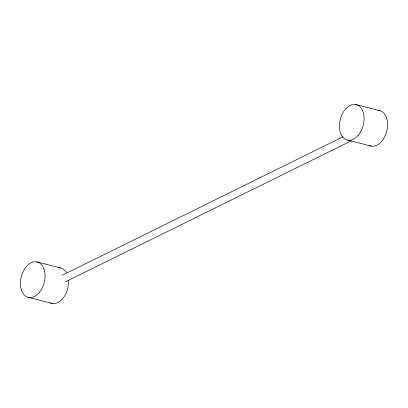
<?xml version="1.0" encoding="UTF-8"?>
<svg xmlns="http://www.w3.org/2000/svg" width="408" height="408" viewBox="0 0 408 408"><rect width="100%" height="100%" fill="white"/><g stroke="black" fill="none" stroke-linecap="round" stroke-linejoin="round"><path stroke-width="0.61" d="M62.174 275.288L342.975 136.808M65.203 281.923L351.14 140.908M355.853 104.55L379.374 110.563M347.652 140.102L371.173 146.115M36.827 261.885L60.348 267.898M28.626 297.437L52.148 303.45M378.134 110.42A18.248 11.842 -75.7 0 1 386.789 131.096A18.248 11.842 -75.7 0 1 369.403 145.534M58.477 267.76A18.248 11.842 -75.7 0 1 66.402 272.641M68.513 280.179A18.248 11.842 -75.7 0 1 63.082 298.177A18.248 11.842 -75.7 0 1 50.378 302.874M358.209 135.293A18.248 11.842 -75.7 0 0 357.622 105.126A18.248 11.842 -75.7 0 0 339.425 126.556A18.248 11.842 -75.7 0 0 358.209 135.293M39.183 292.628A18.248 11.842 -75.7 0 0 38.597 262.466A18.248 11.842 -75.7 0 0 20.4 283.892A18.248 11.842 -75.7 0 0 39.183 292.628"/></g></svg>
